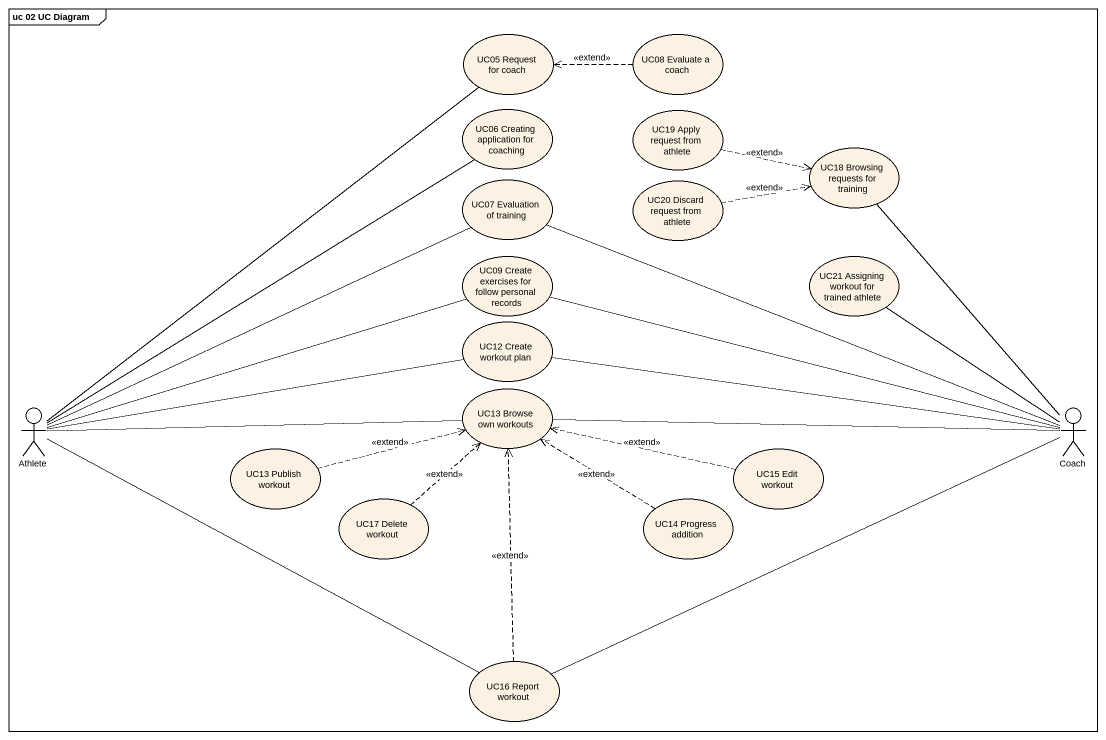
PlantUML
@startuml
mainframe uc 02 UC Diagram
usecase "UC05 Request for coach" as UC05_Request_for_coach
usecase "UC08 Evaluate a coach" as UC08_Evaluate_a_coach
usecase "UC06 Creating application for coaching" as UC06_Creating_application
usecase "UC19 Apply request from athlete" as UC19_Apply_request_from
usecase "UC18 Browsing requests for training" as UC18_Browsing_requests_for
usecase "UC07 Evaluation of training" as UC07_Evaluation_of_training
usecase "UC20 Discard request from athlete" as UC20_Discard_request_from
usecase "UC09 Create exercises for follow personal records" as UC09_Create_exercises_for
usecase "UC21 Assigning workout for trained athlete" as UC21_Assigning_workout_for
usecase "UC12 Create workout plan" as UC12_Create_workout_plan
actor Athlete
usecase "UC13 Browse own workouts" as UC13_Browse_own_workouts
actor Coach
usecase "UC13 Publish workout" as UC13_Publish_workout
usecase "UC15 Edit workout" as UC15_Edit_workout
usecase "UC17 Delete workout" as UC17_Delete_workout
usecase "UC14 Progress addition" as UC14_Progress_addition
usecase "UC16 Report workout" as UC16_Report_workout
UC08_Evaluate_a_coach .left.> UC05_Request_for_coach : <<extend>>
UC19_Apply_request_from .right.> UC18_Browsing_requests_for : <<extend>>
UC20_Discard_request_from .right.> UC18_Browsing_requests_for : <<extend>>
Athlete -up- UC05_Request_for_coach
Athlete -up- UC06_Creating_application
Athlete -right- UC07_Evaluation_of_training
Athlete -right- UC09_Create_exercises_for
Athlete -right- UC12_Create_workout_plan
Athlete -right- UC13_Browse_own_workouts
Athlete -right- UC16_Report_workout
Coach -up- UC18_Browsing_requests_for
Coach -left- UC07_Evaluation_of_training
Coach -left- UC09_Create_exercises_for
Coach -up- UC21_Assigning_workout_for
Coach -left- UC12_Create_workout_plan
Coach -left- UC13_Browse_own_workouts
Coach -left- UC16_Report_workout
UC13_Publish_workout .right.> UC13_Browse_own_workouts : <<extend>>
UC15_Edit_workout .left.> UC13_Browse_own_workouts : <<extend>>
UC17_Delete_workout .up.> UC13_Browse_own_workouts : <<extend>>
UC14_Progress_addition .up.> UC13_Browse_own_workouts : <<extend>>
UC16_Report_workout .up.> UC13_Browse_own_workouts : <<extend>>
@enduml
